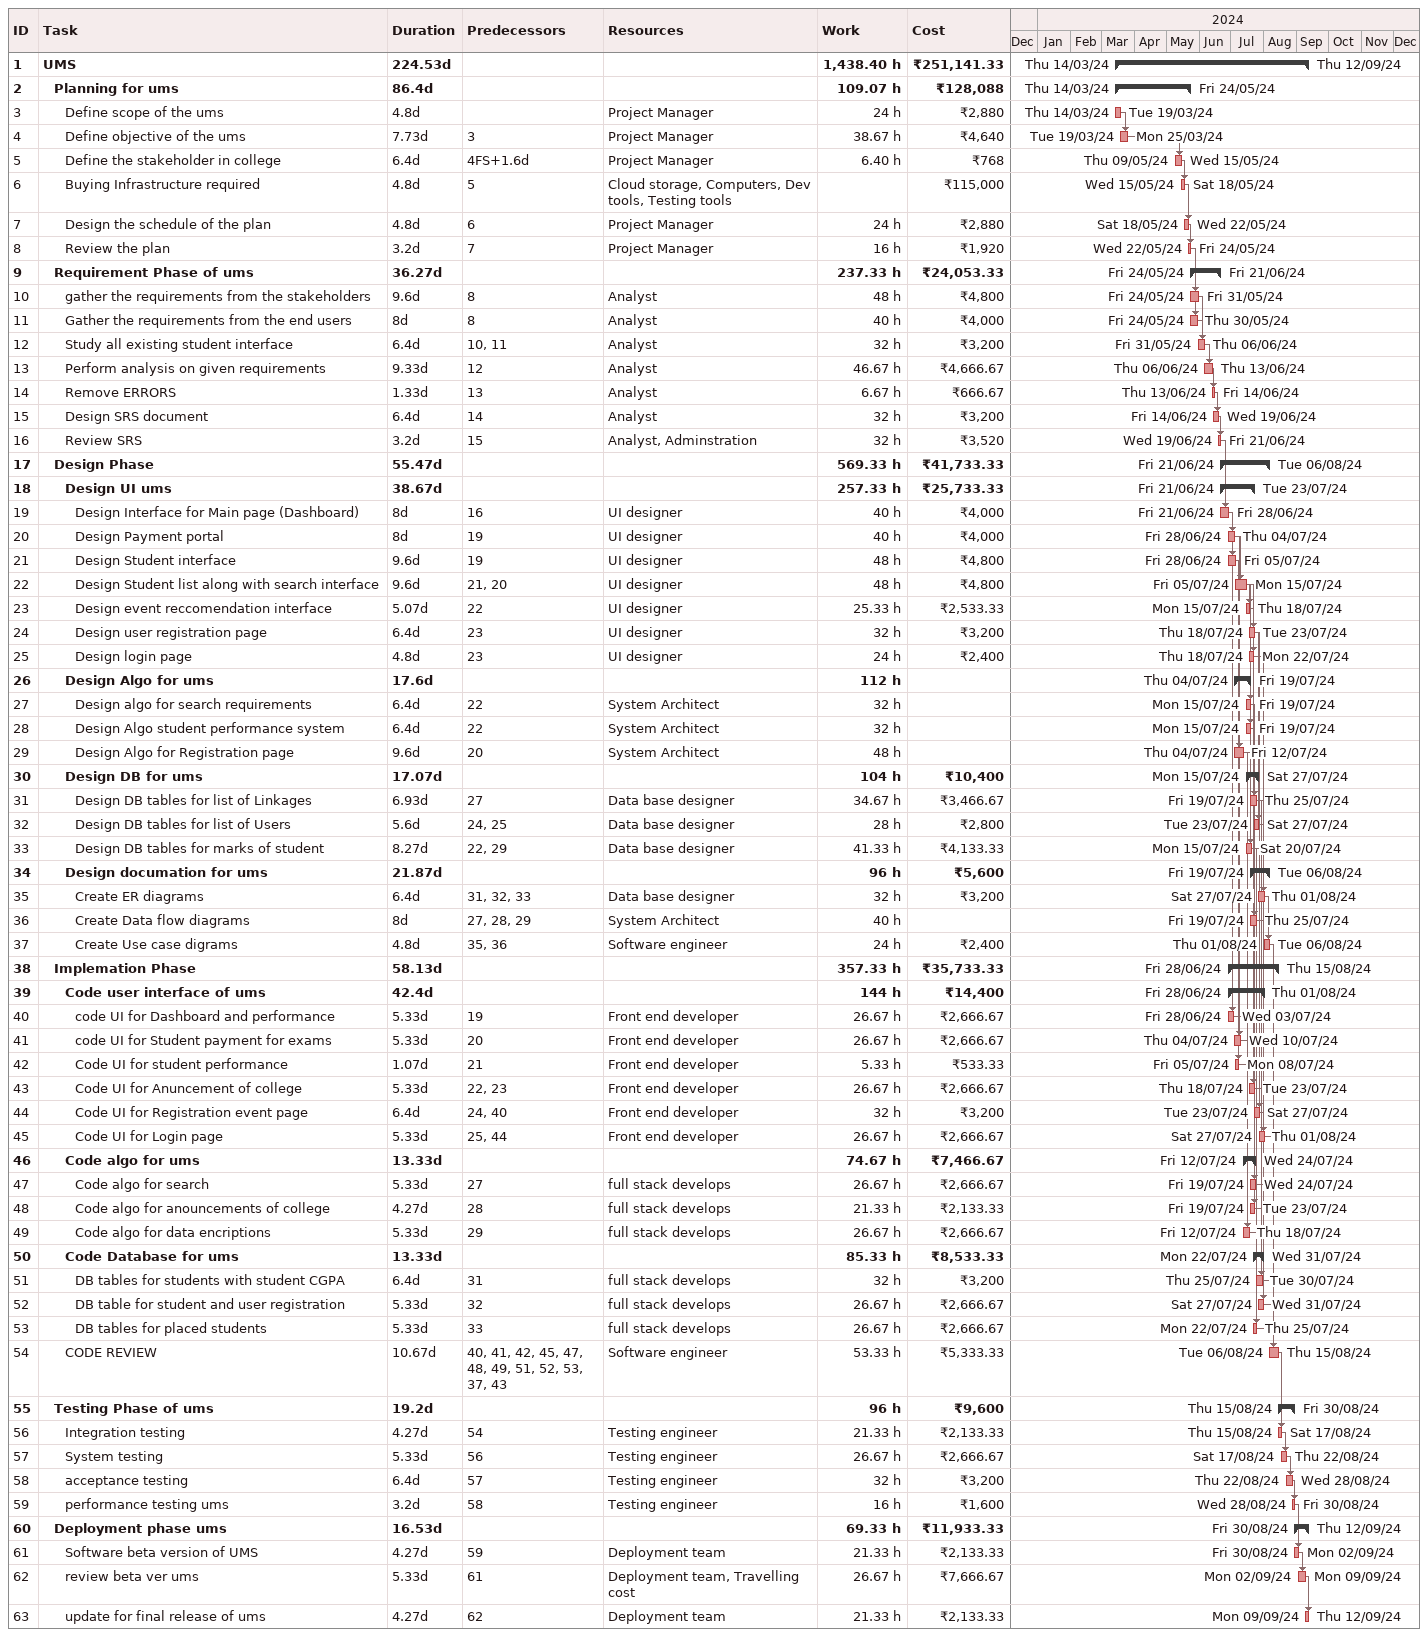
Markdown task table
| ID | Level | Task | Duration | Start | Finish | Predecessors | Resources | Work (h) | Cost (₹) |
|---|---|---|---|---|---|---|---|---|---|
| 1 | 1 | **UMS** | 224.53d | 2024-03-14 | 2024-09-12 |  |  | 1438.40 | 251141.33 |
| 2 | 2 | **Planning for ums** | 86.4d | 2024-03-14 | 2024-05-24 |  |  | 109.07 | 128088 |
| 3 | 3 | Define scope of the ums | 4.8d | 2024-03-14 | 2024-03-19 |  | Project Manager | 24 | 2880 |
| 4 | 3 | Define objective of the ums | 7.73d | 2024-03-19 | 2024-03-25 | 3 | Project Manager | 38.67 | 4640 |
| 5 | 3 | Define the stakeholder in college | 6.4d | 2024-05-09 | 2024-05-15 | 4FS+1.6d | Project Manager | 6.40 | 768 |
| 6 | 3 | Buying Infrastructure required | 4.8d | 2024-05-15 | 2024-05-18 | 5 | Cloud storage, Computers, Dev tools, Testing tools |  | 115000 |
| 7 | 3 | Design the schedule of the plan | 4.8d | 2024-05-18 | 2024-05-22 | 6 | Project Manager | 24 | 2880 |
| 8 | 3 | Review the plan | 3.2d | 2024-05-22 | 2024-05-24 | 7 | Project Manager | 16 | 1920 |
| 9 | 2 | **Requirement Phase of ums** | 36.27d | 2024-05-24 | 2024-06-21 |  |  | 237.33 | 24053.33 |
| 10 | 3 | gather the requirements from the stakeholders | 9.6d | 2024-05-24 | 2024-05-31 | 8 | Analyst | 48 | 4800 |
| 11 | 3 | Gather the requirements from the end users | 8d | 2024-05-24 | 2024-05-30 | 8 | Analyst | 40 | 4000 |
| 12 | 3 | Study all existing student interface | 6.4d | 2024-05-31 | 2024-06-06 | 10, 11 | Analyst | 32 | 3200 |
| 13 | 3 | Perform analysis on given requirements | 9.33d | 2024-06-06 | 2024-06-13 | 12 | Analyst | 46.67 | 4666.67 |
| 14 | 3 | Remove ERRORS | 1.33d | 2024-06-13 | 2024-06-14 | 13 | Analyst | 6.67 | 666.67 |
| 15 | 3 | Design SRS document | 6.4d | 2024-06-14 | 2024-06-19 | 14 | Analyst | 32 | 3200 |
| 16 | 3 | Review SRS | 3.2d | 2024-06-19 | 2024-06-21 | 15 | Analyst, Adminstration | 32 | 3520 |
| 17 | 2 | **Design Phase** | 55.47d | 2024-06-21 | 2024-08-06 |  |  | 569.33 | 41733.33 |
| 18 | 3 | **Design UI ums** | 38.67d | 2024-06-21 | 2024-07-23 |  |  | 257.33 | 25733.33 |
| 19 | 4 | Design Interface for Main page (Dashboard) | 8d | 2024-06-21 | 2024-06-28 | 16 | UI designer | 40 | 4000 |
| 20 | 4 | Design Payment portal | 8d | 2024-06-28 | 2024-07-04 | 19 | UI designer | 40 | 4000 |
| 21 | 4 | Design Student interface | 9.6d | 2024-06-28 | 2024-07-05 | 19 | UI designer | 48 | 4800 |
| 22 | 4 | Design Student list along with search interface | 9.6d | 2024-07-05 | 2024-07-15 | 21, 20 | UI designer | 48 | 4800 |
| 23 | 4 | Design event reccomendation interface | 5.07d | 2024-07-15 | 2024-07-18 | 22 | UI designer | 25.33 | 2533.33 |
| 24 | 4 | Design user registration page | 6.4d | 2024-07-18 | 2024-07-23 | 23 | UI designer | 32 | 3200 |
| 25 | 4 | Design login page | 4.8d | 2024-07-18 | 2024-07-22 | 23 | UI designer | 24 | 2400 |
| 26 | 3 | **Design Algo for ums** | 17.6d | 2024-07-04 | 2024-07-19 |  |  | 112 |  |
| 27 | 4 | Design algo for search requirements | 6.4d | 2024-07-15 | 2024-07-19 | 22 | System Architect | 32 |  |
| 28 | 4 | Design Algo student performance system | 6.4d | 2024-07-15 | 2024-07-19 | 22 | System Architect | 32 |  |
| 29 | 4 | Design Algo for Registration page | 9.6d | 2024-07-04 | 2024-07-12 | 20 | System Architect | 48 |  |
| 30 | 3 | **Design DB for ums** | 17.07d | 2024-07-15 | 2024-07-27 |  |  | 104 | 10400 |
| 31 | 4 | Design DB tables for list of Linkages | 6.93d | 2024-07-19 | 2024-07-25 | 27 | Data base designer | 34.67 | 3466.67 |
| 32 | 4 | Design DB tables for list of Users | 5.6d | 2024-07-23 | 2024-07-27 | 24, 25 | Data base designer | 28 | 2800 |
| 33 | 4 | Design DB tables for marks of student | 8.27d | 2024-07-15 | 2024-07-20 | 22, 29 | Data base designer | 41.33 | 4133.33 |
| 34 | 3 | **Design documation for ums** | 21.87d | 2024-07-19 | 2024-08-06 |  |  | 96 | 5600 |
| 35 | 4 | Create ER diagrams | 6.4d | 2024-07-27 | 2024-08-01 | 31, 32, 33 | Data base designer | 32 | 3200 |
| 36 | 4 | Create Data flow diagrams | 8d | 2024-07-19 | 2024-07-25 | 27, 28, 29 | System Architect | 40 |  |
| 37 | 4 | Create Use case digrams | 4.8d | 2024-08-01 | 2024-08-06 | 35, 36 | Software engineer | 24 | 2400 |
| 38 | 2 | **Implemation Phase** | 58.13d | 2024-06-28 | 2024-08-15 |  |  | 357.33 | 35733.33 |
| 39 | 3 | **Code user interface of ums** | 42.4d | 2024-06-28 | 2024-08-01 |  |  | 144 | 14400 |
| 40 | 4 | code UI for Dashboard and performance | 5.33d | 2024-06-28 | 2024-07-03 | 19 | Front end developer | 26.67 | 2666.67 |
| 41 | 4 | code UI for Student payment for exams | 5.33d | 2024-07-04 | 2024-07-10 | 20 | Front end developer | 26.67 | 2666.67 |
| 42 | 4 | Code UI for student performance | 1.07d | 2024-07-05 | 2024-07-08 | 21 | Front end developer | 5.33 | 533.33 |
| 43 | 4 | Code UI for Anuncement of college | 5.33d | 2024-07-18 | 2024-07-23 | 22, 23 | Front end developer | 26.67 | 2666.67 |
| 44 | 4 | Code UI for Registration event page | 6.4d | 2024-07-23 | 2024-07-27 | 24, 40 | Front end developer | 32 | 3200 |
| 45 | 4 | Code UI for Login page | 5.33d | 2024-07-27 | 2024-08-01 | 25, 44 | Front end developer | 26.67 | 2666.67 |
| 46 | 3 | **Code algo for ums** | 13.33d | 2024-07-12 | 2024-07-24 |  |  | 74.67 | 7466.67 |
| 47 | 4 | Code algo for search | 5.33d | 2024-07-19 | 2024-07-24 | 27 | full stack develops | 26.67 | 2666.67 |
| 48 | 4 | Code algo for anouncements of college | 4.27d | 2024-07-19 | 2024-07-23 | 28 | full stack develops | 21.33 | 2133.33 |
| 49 | 4 | Code algo for data encriptions | 5.33d | 2024-07-12 | 2024-07-18 | 29 | full stack develops | 26.67 | 2666.67 |
| 50 | 3 | **Code Database for ums** | 13.33d | 2024-07-22 | 2024-07-31 |  |  | 85.33 | 8533.33 |
| 51 | 4 | DB tables for students with student CGPA | 6.4d | 2024-07-25 | 2024-07-30 | 31 | full stack develops | 32 | 3200 |
| 52 | 4 | DB table for student and user registration | 5.33d | 2024-07-27 | 2024-07-31 | 32 | full stack develops | 26.67 | 2666.67 |
| 53 | 4 | DB tables for placed students | 5.33d | 2024-07-22 | 2024-07-25 | 33 | full stack develops | 26.67 | 2666.67 |
| 54 | 3 | CODE REVIEW | 10.67d | 2024-08-06 | 2024-08-15 | 40, 41, 42, 45, 47, 48, 49, 51, 52, 53, 37, 43 | Software engineer | 53.33 | 5333.33 |
| 55 | 2 | **Testing Phase of ums** | 19.2d | 2024-08-15 | 2024-08-30 |  |  | 96 | 9600 |
| 56 | 3 | Integration testing | 4.27d | 2024-08-15 | 2024-08-17 | 54 | Testing engineer | 21.33 | 2133.33 |
| 57 | 3 | System testing | 5.33d | 2024-08-17 | 2024-08-22 | 56 | Testing engineer | 26.67 | 2666.67 |
| 58 | 3 | acceptance testing | 6.4d | 2024-08-22 | 2024-08-28 | 57 | Testing engineer | 32 | 3200 |
| 59 | 3 | performance testing ums | 3.2d | 2024-08-28 | 2024-08-30 | 58 | Testing engineer | 16 | 1600 |
| 60 | 2 | **Deployment phase ums** | 16.53d | 2024-08-30 | 2024-09-12 |  |  | 69.33 | 11933.33 |
| 61 | 3 | Software beta version of UMS | 4.27d | 2024-08-30 | 2024-09-02 | 59 | Deployment team | 21.33 | 2133.33 |
| 62 | 3 | review beta ver ums | 5.33d | 2024-09-02 | 2024-09-09 | 61 | Deployment team, Travelling cost | 26.67 | 7666.67 |
| 63 | 3 | update for final release of ums | 4.27d | 2024-09-09 | 2024-09-12 | 62 | Deployment team | 21.33 | 2133.33 |
